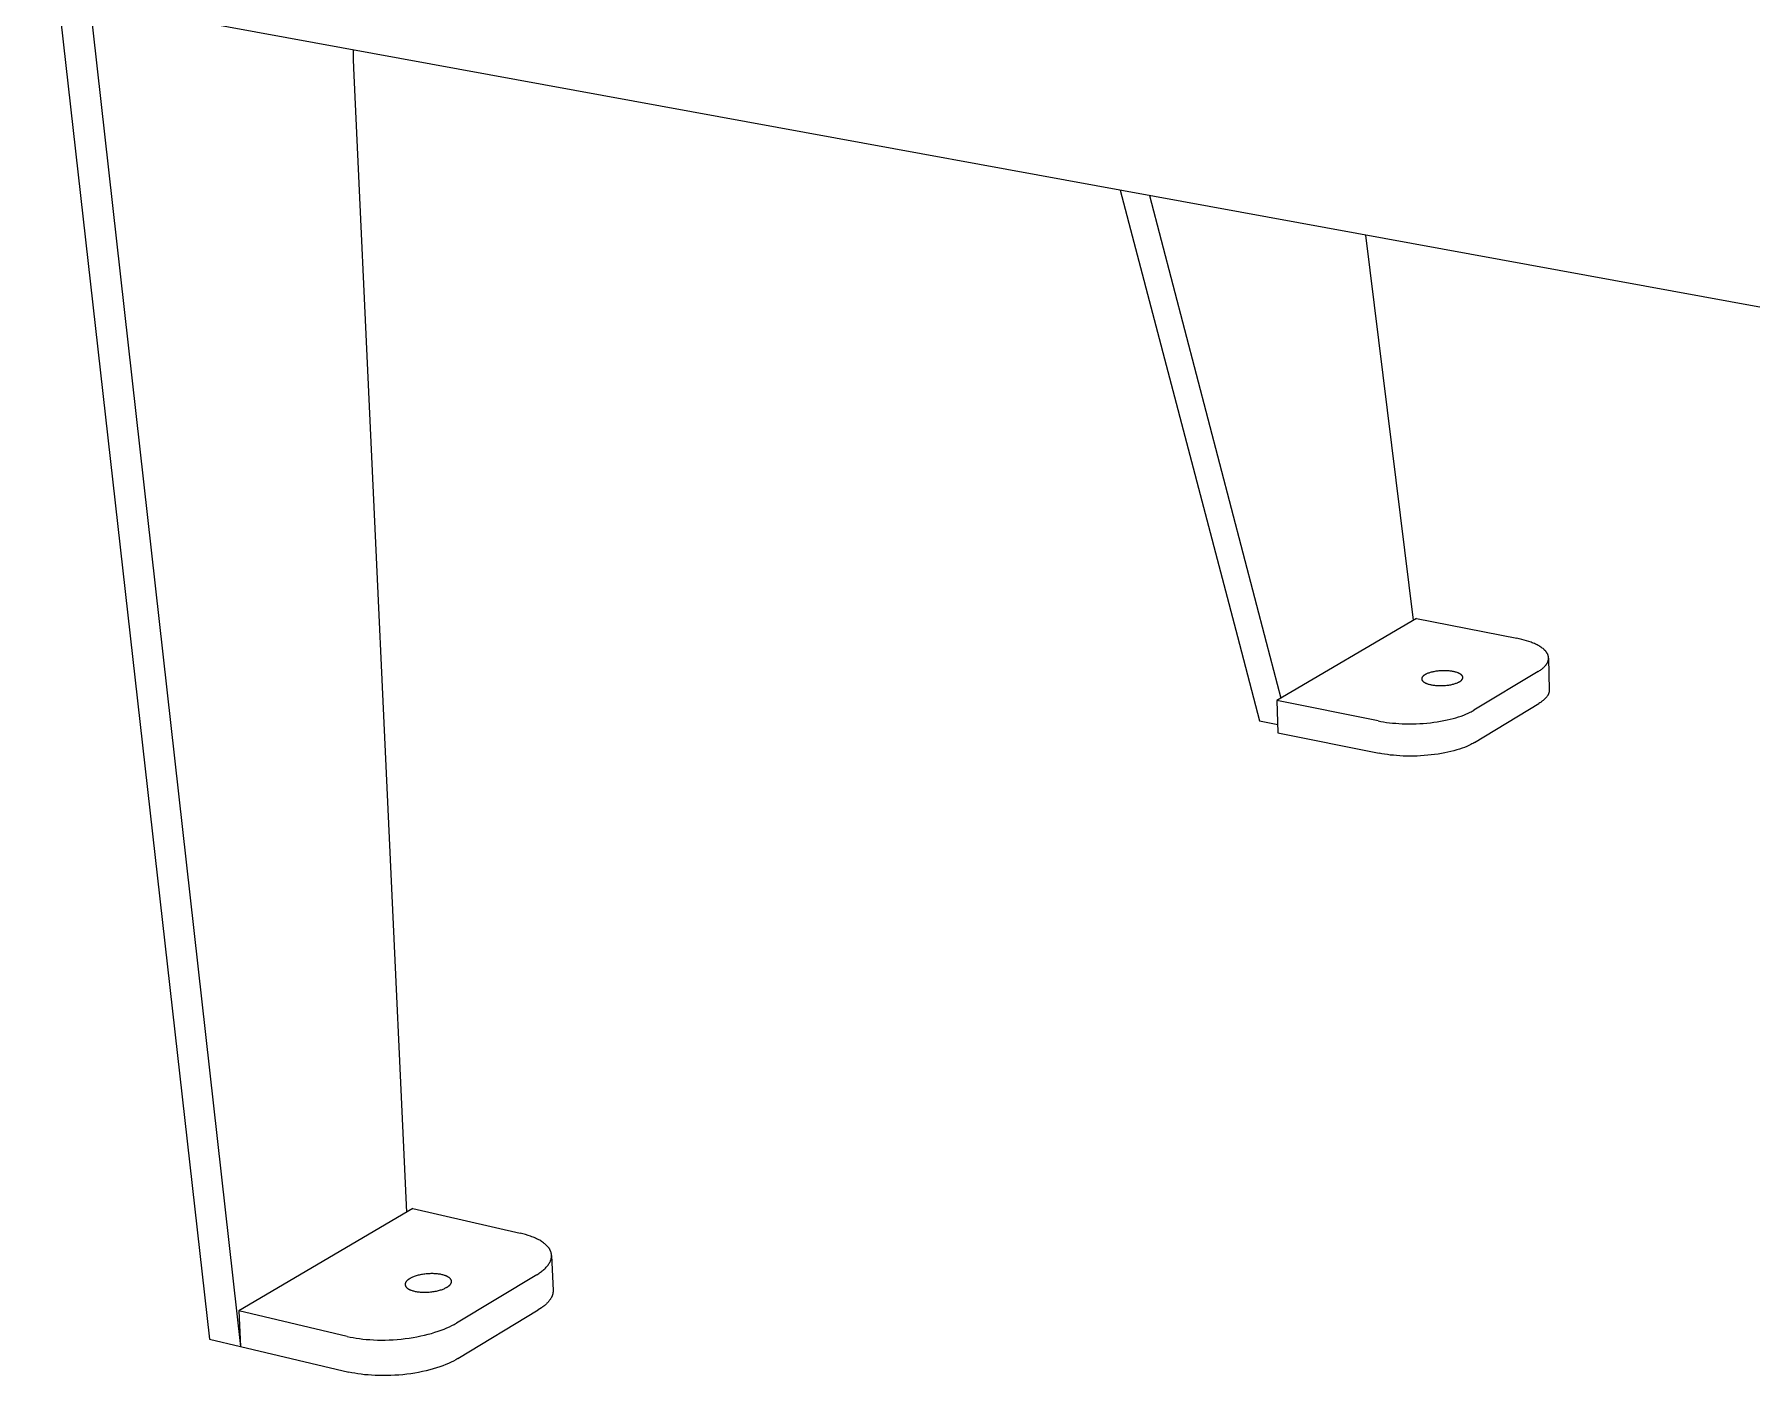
# Model space of a CAD drawing. Header units: millimetres. Extents: x 0 to 1853, y 0 to 2221.
# Drawn here: x 16.8 to 345.7, y 96.1 to 353 of the extents above; entities that cross this region are included whole.
import ezdxf

# ---------------------------------------------------------------- set-up
doc = ezdxf.new("R2010")
doc.units = ezdxf.units.MM
doc.header["$MEASUREMENT"] = 0
doc.layers.add('Utwórz2D linie widoczne', color=7, linetype='Continuous', true_color=0x000000)

msp = doc.modelspace()

# ---------------------------------------------------------------- linework, layer by layer
at = {"layer": 'Utwórz2D linie widoczne'}
for p, q in [((16.78, 400.47), (50.33, 103.1)), ((22.89, 399.41), (56.24, 101.71)), ((462.23, 279.73), (31.65, 358.44)), ((77.88, 348.25), (77.89, 349.99)), ((77.94, 346.51), (77.88, 348.25)), ((88.1, 127.42), (77.94, 346.51)), ((224.71, 323.15), (247.19, 237.69)), ((230.33, 322.12), (252.72, 236.58)), ((280.94, 240.78), (271.81, 314.54)), ((281.5, 241.1), (254.77, 225.4)), ((281.5, 241.1), (300.69, 237.32)), ((247.19, 237.69), (251.44, 221.54)), ((301.17, 237.22), (300.69, 237.32)), ((301.65, 237.11), (301.17, 237.22)), ((302.12, 236.98), (301.65, 237.11)), ((302.57, 236.85), (302.12, 236.98)), ((303.02, 236.71), (302.57, 236.85)), ((252.72, 236.58), (255.53, 225.84)), ((303.45, 236.56), (303.02, 236.71)), ((303.66, 236.48), (303.45, 236.56)), ((303.86, 236.4), (303.66, 236.48)), ((304.06, 236.31), (303.86, 236.4)), ((304.25, 236.22), (304.06, 236.31)), ((304.44, 236.14), (304.25, 236.22)), ((304.62, 236.04), (304.44, 236.14)), ((304.8, 235.95), (304.62, 236.04)), ((304.97, 235.85), (304.8, 235.95)), ((305.13, 235.75), (304.97, 235.85)), ((305.29, 235.65), (305.13, 235.75)), ((305.44, 235.55), (305.29, 235.65)), ((305.58, 235.45), (305.44, 235.55)), ((305.72, 235.34), (305.58, 235.45)), ((305.78, 235.29), (305.72, 235.34)), ((305.85, 235.23), (305.78, 235.29)), ((305.91, 235.18), (305.85, 235.23)), ((305.97, 235.12), (305.91, 235.18)), ((306.03, 235.07), (305.97, 235.12)), ((306.08, 235.01), (306.03, 235.07)), ((306.13, 234.96), (306.08, 235.01)), ((306.18, 234.9), (306.13, 234.96)), ((306.23, 234.84), (306.18, 234.9)), ((306.28, 234.79), (306.23, 234.84)), ((306.33, 234.73), (306.28, 234.79)), ((306.37, 234.67), (306.33, 234.73)), ((306.41, 234.62), (306.37, 234.67)), ((306.45, 234.56), (306.41, 234.62)), ((306.48, 234.5), (306.45, 234.56)), ((306.52, 234.44), (306.48, 234.5)), ((306.55, 234.38), (306.52, 234.44)), ((306.58, 234.32), (306.55, 234.38)), ((306.61, 234.26), (306.58, 234.32)), ((306.63, 234.2), (306.61, 234.26)), ((306.66, 234.14), (306.63, 234.2)), ((306.68, 234.08), (306.66, 234.14)), ((306.7, 234.02), (306.68, 234.08)), ((306.72, 233.96), (306.7, 234.02)), ((306.73, 233.9), (306.72, 233.96)), ((306.74, 233.84), (306.73, 233.9)), ((306.75, 233.81), (306.74, 233.84)), ((306.75, 233.78), (306.75, 233.81)), ((306.76, 233.75), (306.75, 233.78)), ((306.76, 233.72), (306.76, 233.75)), ((306.76, 233.69), (306.76, 233.72)), ((306.77, 233.66), (306.76, 233.69)), ((306.77, 233.63), (306.77, 233.66)), ((306.77, 233.6), (306.77, 233.63)), ((306.77, 233.57), (306.77, 233.6)), ((306.77, 233.54), (306.77, 233.57)), ((306.77, 233.54), (306.91, 227.45)), ((306.77, 233.51), (306.77, 233.54)), ((282.93, 230.23), (282.89, 230.2)), ((282.98, 230.26), (282.93, 230.23)), ((283.02, 230.29), (282.98, 230.26)), ((283.06, 230.32), (283.02, 230.29)), ((283.11, 230.35), (283.06, 230.32)), ((283.16, 230.38), (283.11, 230.35)), ((283.21, 230.4), (283.16, 230.38)), ((283.26, 230.43), (283.21, 230.4)), ((283.31, 230.46), (283.26, 230.43)), ((283.43, 230.51), (283.31, 230.46)), ((283.55, 230.57), (283.43, 230.51)), ((283.68, 230.62), (283.55, 230.57)), ((283.82, 230.67), (283.68, 230.62)), ((283.97, 230.72), (283.82, 230.67)), ((284.12, 230.77), (283.97, 230.72)), ((284.29, 230.81), (284.12, 230.77)), ((284.46, 230.85), (284.29, 230.81)), ((284.63, 230.89), (284.46, 230.85)), ((284.81, 230.93), (284.63, 230.89)), ((285, 230.96), (284.81, 230.93)), ((285.19, 231), (285, 230.96)), ((285.38, 231.02), (285.19, 231)), ((285.58, 231.05), (285.38, 231.02)), ((285.78, 231.07), (285.58, 231.05)), ((285.98, 231.08), (285.78, 231.07)), ((286.19, 231.1), (285.98, 231.08)), ((286.39, 231.11), (286.19, 231.1)), ((286.59, 231.11), (286.39, 231.11)), ((286.79, 231.11), (286.59, 231.11)), ((286.98, 231.11), (286.79, 231.11)), ((287.18, 231.1), (286.98, 231.11)), ((287.37, 231.1), (287.18, 231.1)), ((287.55, 231.08), (287.37, 231.1)), ((287.73, 231.07), (287.55, 231.08)), ((287.91, 231.05), (287.73, 231.07)), ((288.08, 231.03), (287.91, 231.05)), ((288.24, 231), (288.08, 231.03)), ((288.4, 230.98), (288.24, 231)), ((288.55, 230.95), (288.4, 230.98)), ((288.69, 230.92), (288.55, 230.95)), ((288.84, 230.89), (288.69, 230.92)), ((288.98, 230.85), (288.84, 230.89)), ((289.11, 230.81), (288.98, 230.85)), ((289.25, 230.77), (289.11, 230.81)), ((289.38, 230.72), (289.25, 230.77)), ((289.44, 230.7), (289.38, 230.72)), ((289.5, 230.67), (289.44, 230.7)), ((289.56, 230.64), (289.5, 230.67)), ((289.62, 230.62), (289.56, 230.64)), ((289.67, 230.59), (289.62, 230.62)), ((289.73, 230.56), (289.67, 230.59)), ((289.78, 230.53), (289.73, 230.56)), ((289.83, 230.51), (289.78, 230.53)), ((289.88, 230.48), (289.83, 230.51)), ((289.93, 230.45), (289.88, 230.48)), ((289.97, 230.41), (289.93, 230.45)), ((290.02, 230.38), (289.97, 230.41)), ((290.04, 230.37), (290.02, 230.38)), ((290.06, 230.35), (290.04, 230.37)), ((290.08, 230.33), (290.06, 230.35)), ((290.09, 230.32), (290.08, 230.33)), ((290.11, 230.3), (290.09, 230.32)), ((290.13, 230.28), (290.11, 230.3)), ((290.15, 230.27), (290.13, 230.28)), ((290.16, 230.25), (290.15, 230.27)), ((290.18, 230.23), (290.16, 230.25)), ((290.19, 230.22), (290.18, 230.23)), ((304.76, 230.95), (292.44, 223.53)), ((304.76, 230.95), (304.91, 231.04)), ((304.91, 231.04), (305.06, 231.14)), ((305.06, 231.14), (305.21, 231.24)), ((305.21, 231.24), (305.34, 231.34)), ((305.34, 231.34), (305.48, 231.44)), ((305.48, 231.44), (305.61, 231.54)), ((305.61, 231.54), (305.73, 231.65)), ((305.73, 231.65), (305.85, 231.75)), ((305.85, 231.75), (305.96, 231.86)), ((305.96, 231.86), (306.01, 231.91)), ((306.01, 231.91), (306.06, 231.97)), ((306.06, 231.97), (306.11, 232.02)), ((306.11, 232.02), (306.16, 232.08)), ((306.16, 232.08), (306.21, 232.14)), ((306.21, 232.14), (306.25, 232.19)), ((306.25, 232.19), (306.3, 232.25)), ((306.3, 232.25), (306.34, 232.3)), ((306.34, 232.3), (306.38, 232.36)), ((306.38, 232.36), (306.42, 232.42)), ((306.42, 232.42), (306.45, 232.48)), ((306.45, 232.48), (306.49, 232.53)), ((306.49, 232.53), (306.52, 232.59)), ((306.52, 232.59), (306.55, 232.65)), ((306.55, 232.65), (306.58, 232.71)), ((306.58, 232.71), (306.61, 232.77)), ((306.61, 232.77), (306.63, 232.83)), ((306.63, 232.83), (306.66, 232.89)), ((306.66, 232.89), (306.68, 232.95)), ((306.68, 232.95), (306.7, 233)), ((306.7, 233), (306.71, 233.06)), ((306.71, 233.06), (306.73, 233.12)), ((306.73, 233.12), (306.74, 233.18)), ((306.74, 233.18), (306.75, 233.24)), ((306.75, 233.24), (306.76, 233.3)), ((306.76, 233.3), (306.77, 233.36)), ((306.77, 233.48), (306.77, 233.51)), ((306.77, 233.45), (306.77, 233.48)), ((306.77, 233.42), (306.77, 233.45)), ((306.77, 233.39), (306.77, 233.42)), ((306.77, 233.36), (306.77, 233.39)), ((282.5, 229.66), (282.49, 229.64)), ((282.49, 229.64), (282.49, 229.62)), ((282.49, 229.62), (282.49, 229.6)), ((282.49, 229.6), (282.49, 229.59)), ((282.49, 229.59), (282.49, 229.58)), ((282.49, 229.58), (282.49, 229.57)), ((282.49, 229.57), (282.49, 229.57)), ((282.49, 229.57), (282.49, 229.56)), ((282.49, 229.56), (282.49, 229.55)), ((282.49, 229.55), (282.49, 229.54)), ((282.49, 229.54), (282.49, 229.53)), ((282.49, 229.53), (282.49, 229.52)), ((282.49, 229.52), (282.49, 229.51)), ((282.49, 229.51), (282.49, 229.5)), ((282.49, 229.5), (282.49, 229.49)), ((282.49, 229.49), (282.49, 229.48)), ((282.49, 229.48), (282.49, 229.47)), ((282.49, 229.47), (282.5, 229.47)), ((282.51, 229.71), (282.5, 229.69)), ((282.5, 229.69), (282.5, 229.67)), ((282.5, 229.67), (282.5, 229.66)), ((282.5, 229.47), (282.5, 229.46)), ((282.5, 229.46), (282.5, 229.44)), ((282.5, 229.44), (282.51, 229.42)), ((282.52, 229.75), (282.51, 229.73)), ((282.51, 229.73), (282.51, 229.71)), ((282.51, 229.42), (282.51, 229.4)), ((282.51, 229.4), (282.52, 229.38)), ((282.53, 229.76), (282.52, 229.75)), ((282.52, 229.38), (282.52, 229.37)), ((282.52, 229.37), (282.53, 229.35)), ((282.54, 229.78), (282.53, 229.76)), ((282.53, 229.35), (282.54, 229.33)), ((282.55, 229.82), (282.54, 229.8)), ((282.54, 229.8), (282.54, 229.78)), ((282.54, 229.33), (282.55, 229.31)), ((282.56, 229.84), (282.55, 229.82)), ((282.55, 229.31), (282.56, 229.29)), ((282.57, 229.85), (282.56, 229.84)), ((282.56, 229.29), (282.57, 229.28)), ((282.58, 229.87), (282.57, 229.85)), ((282.57, 229.28), (282.58, 229.26)), ((282.59, 229.89), (282.58, 229.87)), ((282.58, 229.26), (282.59, 229.24)), ((282.6, 229.91), (282.59, 229.89)), ((282.59, 229.24), (282.6, 229.22)), ((282.61, 229.92), (282.6, 229.91)), ((282.6, 229.22), (282.61, 229.21)), ((282.63, 229.94), (282.61, 229.92)), ((282.61, 229.21), (282.63, 229.19)), ((282.64, 229.96), (282.63, 229.94)), ((282.63, 229.19), (282.64, 229.17)), ((282.65, 229.97), (282.64, 229.96)), ((282.64, 229.17), (282.65, 229.15)), ((282.67, 229.99), (282.65, 229.97)), ((282.65, 229.15), (282.67, 229.14)), ((282.68, 230.01), (282.67, 229.99)), ((282.67, 229.14), (282.69, 229.12)), ((282.7, 230.02), (282.68, 230.01)), ((282.69, 229.12), (282.7, 229.1)), ((282.71, 230.04), (282.7, 230.02)), ((282.7, 229.1), (282.72, 229.09)), ((282.73, 230.06), (282.71, 230.04)), ((282.72, 229.09), (282.74, 229.07)), ((282.74, 230.07), (282.73, 230.06)), ((282.78, 230.11), (282.74, 230.07)), ((282.74, 229.07), (282.75, 229.05)), ((282.75, 229.05), (282.77, 229.04)), ((282.77, 229.04), (282.79, 229.02)), ((282.81, 230.14), (282.78, 230.11)), ((282.79, 229.02), (282.81, 229)), ((282.85, 230.17), (282.81, 230.14)), ((282.81, 229), (282.83, 228.99)), ((282.83, 228.99), (282.87, 228.96)), ((282.89, 230.2), (282.85, 230.17)), ((282.87, 228.96), (282.92, 228.93)), ((282.92, 228.93), (282.97, 228.89)), ((282.97, 228.89), (283.01, 228.86)), ((283.01, 228.86), (283.07, 228.84)), ((283.07, 228.84), (283.12, 228.81)), ((283.12, 228.81), (283.17, 228.78)), ((283.17, 228.78), (283.23, 228.75)), ((283.23, 228.75), (283.29, 228.73)), ((283.29, 228.73), (283.35, 228.7)), ((283.35, 228.7), (283.41, 228.67)), ((283.41, 228.67), (283.47, 228.65)), ((283.47, 228.65), (283.6, 228.6)), ((283.6, 228.6), (283.73, 228.56)), ((283.73, 228.56), (283.87, 228.52)), ((283.87, 228.52), (284.01, 228.48)), ((284.01, 228.48), (284.16, 228.45)), ((284.16, 228.45), (284.3, 228.42)), ((284.3, 228.42), (284.45, 228.39)), ((284.45, 228.39), (284.61, 228.36)), ((284.61, 228.36), (284.77, 228.34)), ((284.77, 228.34), (284.94, 228.32)), ((284.94, 228.32), (285.12, 228.3)), ((285.12, 228.3), (285.3, 228.29)), ((285.3, 228.29), (285.48, 228.27)), ((285.48, 228.27), (285.67, 228.26)), ((285.67, 228.26), (285.87, 228.26)), ((285.87, 228.26), (286.07, 228.26)), ((286.07, 228.26), (286.27, 228.26)), ((286.27, 228.26), (286.47, 228.26)), ((286.47, 228.26), (286.67, 228.27)), ((286.67, 228.27), (286.87, 228.28)), ((286.87, 228.28), (287.07, 228.3)), ((287.07, 228.3), (287.27, 228.32)), ((287.27, 228.32), (287.47, 228.35)), ((287.47, 228.35), (287.67, 228.37)), ((287.67, 228.37), (287.86, 228.4)), ((287.86, 228.4), (288.05, 228.44)), ((288.05, 228.44), (288.23, 228.48)), ((288.23, 228.48), (288.4, 228.52)), ((288.4, 228.52), (288.57, 228.56)), ((288.57, 228.56), (288.73, 228.6)), ((288.73, 228.6), (288.89, 228.65)), ((288.89, 228.65), (289.04, 228.7)), ((289.04, 228.7), (289.18, 228.75)), ((289.18, 228.75), (289.31, 228.8)), ((289.31, 228.8), (289.43, 228.86)), ((289.43, 228.86), (289.54, 228.91)), ((289.54, 228.91), (289.6, 228.94)), ((289.6, 228.94), (289.65, 228.97)), ((289.65, 228.97), (289.7, 229)), ((289.7, 229), (289.75, 229.02)), ((289.75, 229.02), (289.79, 229.05)), ((289.79, 229.05), (289.84, 229.08)), ((289.84, 229.08), (289.88, 229.11)), ((289.88, 229.11), (289.92, 229.14)), ((289.92, 229.14), (289.97, 229.17)), ((289.97, 229.17), (290, 229.2)), ((290, 229.2), (290.04, 229.23)), ((290.04, 229.23), (290.08, 229.27)), ((290.08, 229.27), (290.11, 229.3)), ((290.11, 229.3), (290.13, 229.31)), ((290.13, 229.31), (290.14, 229.33)), ((290.14, 229.33), (290.16, 229.35)), ((290.16, 229.35), (290.17, 229.36)), ((290.17, 229.36), (290.19, 229.38)), ((290.21, 230.2), (290.19, 230.22)), ((290.19, 229.38), (290.2, 229.4)), ((290.2, 229.4), (290.22, 229.42)), ((290.22, 230.18), (290.21, 230.2)), ((290.24, 230.17), (290.22, 230.18)), ((290.22, 229.42), (290.23, 229.43)), ((290.23, 229.43), (290.24, 229.45)), ((290.25, 230.15), (290.24, 230.17)), ((290.24, 229.45), (290.25, 229.47)), ((290.26, 230.13), (290.25, 230.15)), ((290.25, 229.47), (290.26, 229.48)), ((290.27, 230.11), (290.26, 230.13)), ((290.26, 229.48), (290.27, 229.5)), ((290.28, 230.1), (290.27, 230.11)), ((290.27, 229.5), (290.28, 229.52)), ((290.29, 230.08), (290.28, 230.1)), ((290.28, 229.52), (290.29, 229.54)), ((290.3, 230.06), (290.29, 230.08)), ((290.29, 229.54), (290.3, 229.55)), ((290.31, 230.04), (290.3, 230.06)), ((290.3, 229.55), (290.31, 229.57)), ((290.32, 230.02), (290.31, 230.04)), ((290.31, 229.57), (290.32, 229.59)), ((290.33, 230.01), (290.32, 230.02)), ((290.32, 229.59), (290.33, 229.61)), ((290.33, 229.99), (290.33, 230.01)), ((290.34, 229.97), (290.33, 229.99)), ((290.33, 229.63), (290.34, 229.64)), ((290.33, 229.61), (290.33, 229.63)), ((290.35, 229.95), (290.34, 229.97)), ((290.34, 229.66), (290.35, 229.68)), ((290.34, 229.64), (290.34, 229.66)), ((290.35, 229.93), (290.35, 229.95)), ((290.35, 229.92), (290.35, 229.93)), ((290.36, 229.91), (290.35, 229.92)), ((290.35, 229.7), (290.36, 229.72)), ((290.35, 229.68), (290.35, 229.7)), ((290.36, 229.9), (290.36, 229.91)), ((290.36, 229.89), (290.36, 229.9)), ((290.36, 229.88), (290.36, 229.89)), ((290.36, 229.87), (290.36, 229.88)), ((290.36, 229.86), (290.36, 229.87)), ((290.36, 229.85), (290.36, 229.86)), ((290.36, 229.84), (290.36, 229.85)), ((290.36, 229.83), (290.36, 229.84)), ((290.37, 229.82), (290.36, 229.83)), ((290.36, 229.78), (290.37, 229.79)), ((290.36, 229.77), (290.36, 229.78)), ((290.36, 229.75), (290.36, 229.77)), ((290.36, 229.73), (290.36, 229.75)), ((290.36, 229.72), (290.36, 229.73)), ((290.37, 229.81), (290.37, 229.82)), ((290.37, 229.82), (290.37, 229.82)), ((290.37, 229.8), (290.37, 229.81)), ((290.37, 229.79), (290.37, 229.8)), ((306.85, 226.96), (306.84, 226.92)), ((306.87, 227.01), (306.85, 226.96)), ((306.88, 227.1), (306.87, 227.05)), ((306.87, 227.05), (306.87, 227.01)), ((306.89, 227.14), (306.88, 227.1)), ((306.9, 227.18), (306.89, 227.14)), ((306.91, 227.27), (306.9, 227.23)), ((306.9, 227.23), (306.9, 227.18)), ((306.91, 227.45), (306.91, 227.41)), ((306.91, 227.41), (306.91, 227.36)), ((306.91, 227.36), (306.91, 227.32)), ((306.91, 227.32), (306.91, 227.27)), ((254.77, 225.4), (254.95, 219.24)), ((274.17, 221.49), (254.77, 225.4)), ((292.59, 217.37), (304.9, 224.83)), ((305.13, 224.97), (304.9, 224.83)), ((305.34, 225.11), (305.13, 224.97)), ((305.44, 225.19), (305.34, 225.11)), ((305.54, 225.26), (305.44, 225.19)), ((305.64, 225.34), (305.54, 225.26)), ((305.74, 225.41), (305.64, 225.34)), ((305.83, 225.49), (305.74, 225.41)), ((305.92, 225.57), (305.83, 225.49)), ((306, 225.65), (305.92, 225.57)), ((306.08, 225.73), (306, 225.65)), ((306.16, 225.81), (306.08, 225.73)), ((306.24, 225.89), (306.16, 225.81)), ((306.31, 225.97), (306.24, 225.89)), ((306.38, 226.06), (306.31, 225.97)), ((306.44, 226.14), (306.38, 226.06)), ((306.5, 226.22), (306.44, 226.14)), ((306.53, 226.27), (306.5, 226.22)), ((306.56, 226.31), (306.53, 226.27)), ((306.59, 226.35), (306.56, 226.31)), ((306.61, 226.39), (306.59, 226.35)), ((306.64, 226.44), (306.61, 226.39)), ((306.66, 226.48), (306.64, 226.44)), ((306.68, 226.52), (306.66, 226.48)), ((306.71, 226.57), (306.68, 226.52)), ((306.73, 226.61), (306.71, 226.57)), ((306.75, 226.65), (306.73, 226.61)), ((306.76, 226.7), (306.75, 226.65)), ((306.78, 226.74), (306.76, 226.7)), ((306.8, 226.79), (306.78, 226.74)), ((306.81, 226.83), (306.8, 226.79)), ((306.83, 226.87), (306.81, 226.83)), ((306.84, 226.92), (306.83, 226.87)), ((251.44, 221.54), (254.9, 220.84)), ((274.17, 221.49), (274.67, 221.39)), ((274.67, 221.39), (275.2, 221.3)), ((275.2, 221.3), (275.74, 221.22)), ((275.74, 221.22), (276.31, 221.15)), ((276.31, 221.15), (276.9, 221.09)), ((276.9, 221.09), (277.51, 221.04)), ((277.51, 221.04), (278.13, 220.99)), ((278.13, 220.99), (278.77, 220.96)), ((278.77, 220.96), (279.42, 220.94)), ((279.42, 220.94), (280.08, 220.94)), ((280.08, 220.94), (280.76, 220.94)), ((280.76, 220.94), (281.43, 220.96)), ((281.43, 220.96), (282.11, 220.99)), ((282.11, 220.99), (282.79, 221.03)), ((282.79, 221.03), (283.47, 221.09)), ((283.47, 221.09), (284.14, 221.16)), ((284.14, 221.16), (284.81, 221.24)), ((284.81, 221.24), (285.46, 221.33)), ((285.46, 221.33), (286.11, 221.44)), ((286.11, 221.44), (286.73, 221.55)), ((286.73, 221.55), (287.34, 221.68)), ((287.34, 221.68), (287.93, 221.81)), ((287.93, 221.81), (288.5, 221.96)), ((288.5, 221.96), (289.04, 222.11)), ((289.04, 222.11), (289.56, 222.27)), ((289.56, 222.27), (290.06, 222.44)), ((290.06, 222.44), (290.53, 222.61)), ((290.53, 222.61), (290.96, 222.79)), ((290.96, 222.79), (291.38, 222.97)), ((291.38, 222.97), (291.76, 223.15)), ((291.76, 223.15), (291.94, 223.25)), ((291.94, 223.25), (292.12, 223.34)), ((292.12, 223.34), (292.28, 223.44)), ((292.28, 223.44), (292.44, 223.53)), ((254.95, 219.24), (274.33, 215.31)), ((292.09, 217.08), (291.91, 216.99)), ((292.27, 217.18), (292.09, 217.08)), ((292.43, 217.27), (292.27, 217.18)), ((292.59, 217.37), (292.43, 217.27)), ((274.83, 215.22), (274.33, 215.31)), ((275.36, 215.13), (274.83, 215.22)), ((275.91, 215.05), (275.36, 215.13)), ((276.47, 214.97), (275.91, 215.05)), ((277.06, 214.91), (276.47, 214.97)), ((277.67, 214.86), (277.06, 214.91)), ((278.29, 214.82), (277.67, 214.86)), ((278.93, 214.78), (278.29, 214.82)), ((279.58, 214.77), (278.93, 214.78)), ((280.24, 214.76), (279.58, 214.77)), ((280.91, 214.76), (280.24, 214.76)), ((281.59, 214.78), (280.91, 214.76)), ((282.27, 214.81), (281.59, 214.78)), ((282.95, 214.86), (282.27, 214.81)), ((283.63, 214.91), (282.95, 214.86)), ((284.3, 214.98), (283.63, 214.91)), ((284.96, 215.06), (284.3, 214.98)), ((285.62, 215.16), (284.96, 215.06)), ((286.26, 215.26), (285.62, 215.16)), ((286.89, 215.38), (286.26, 215.26)), ((287.5, 215.5), (286.89, 215.38)), ((288.09, 215.64), (287.5, 215.5)), ((288.65, 215.79), (288.09, 215.64)), ((289.2, 215.94), (288.65, 215.79)), ((289.72, 216.1), (289.2, 215.94)), ((290.21, 216.27), (289.72, 216.1)), ((290.68, 216.44), (290.21, 216.27)), ((291.12, 216.62), (290.68, 216.44)), ((291.53, 216.8), (291.12, 216.62)), ((291.91, 216.99), (291.53, 216.8)), ((89.24, 128.09), (55.91, 108.5)), ((89.24, 128.09), (109.82, 123.38)), ((110.34, 123.25), (109.82, 123.38)), ((110.85, 123.11), (110.34, 123.25)), ((111.35, 122.96), (110.85, 123.11)), ((111.83, 122.8), (111.35, 122.96)), ((112.07, 122.71), (111.83, 122.8)), ((112.3, 122.62), (112.07, 122.71)), ((112.52, 122.53), (112.3, 122.62)), ((112.74, 122.43), (112.52, 122.53)), ((112.96, 122.33), (112.74, 122.43)), ((113.17, 122.23), (112.96, 122.33)), ((113.37, 122.12), (113.17, 122.23)), ((113.57, 122.02), (113.37, 122.12)), ((113.76, 121.9), (113.57, 122.02)), ((113.94, 121.79), (113.76, 121.9)), ((114.12, 121.67), (113.94, 121.79)), ((114.29, 121.55), (114.12, 121.67)), ((114.45, 121.43), (114.29, 121.55)), ((114.53, 121.37), (114.45, 121.43)), ((114.6, 121.31), (114.53, 121.37)), ((114.68, 121.24), (114.6, 121.31)), ((114.75, 121.18), (114.68, 121.24)), ((114.82, 121.11), (114.75, 121.18)), ((114.89, 121.05), (114.82, 121.11)), ((114.95, 120.98), (114.89, 121.05)), ((115.02, 120.92), (114.95, 120.98)), ((115.08, 120.85), (115.02, 120.92)), ((115.13, 120.78), (115.08, 120.85)), ((115.19, 120.71), (115.13, 120.78)), ((115.25, 120.64), (115.19, 120.71)), ((115.3, 120.58), (115.25, 120.64)), ((115.35, 120.51), (115.3, 120.58)), ((115.39, 120.44), (115.35, 120.51)), ((115.44, 120.37), (115.39, 120.44)), ((115.48, 120.3), (115.44, 120.37)), ((115.52, 120.22), (115.48, 120.3)), ((115.56, 120.15), (115.52, 120.22)), ((115.59, 120.08), (115.56, 120.15)), ((115.63, 120.01), (115.59, 120.08)), ((115.66, 119.94), (115.63, 120.01)), ((115.69, 119.86), (115.66, 119.94)), ((115.71, 119.79), (115.69, 119.86)), ((115.73, 119.72), (115.71, 119.79)), ((115.75, 119.64), (115.73, 119.72)), ((115.73, 118.37), (115.75, 118.45)), ((115.77, 119.57), (115.75, 119.64)), ((115.75, 118.45), (115.77, 118.52)), ((115.79, 119.5), (115.77, 119.57)), ((115.77, 118.52), (115.79, 118.6)), ((115.8, 119.42), (115.79, 119.5)), ((115.79, 118.6), (115.8, 118.67)), ((115.81, 119.35), (115.8, 119.42)), ((115.8, 118.67), (115.81, 118.75)), ((115.82, 119.27), (115.81, 119.35)), ((115.81, 118.75), (115.82, 118.82)), ((115.83, 119.2), (115.82, 119.27)), ((115.82, 118.82), (115.83, 118.9)), ((115.83, 119.12), (115.83, 119.2)), ((115.83, 119.12), (116.12, 112.42)), ((115.83, 119.05), (115.83, 119.12)), ((115.83, 118.97), (115.83, 119.05)), ((115.83, 118.9), (115.83, 118.97)), ((89.71, 115.15), (89.54, 115.09)), ((89.9, 115.21), (89.71, 115.15)), ((90.09, 115.26), (89.9, 115.21)), ((90.29, 115.32), (90.09, 115.26)), ((90.49, 115.37), (90.29, 115.32)), ((90.7, 115.41), (90.49, 115.37)), ((90.92, 115.46), (90.7, 115.41)), ((91.14, 115.49), (90.92, 115.46)), ((91.36, 115.53), (91.14, 115.49)), ((91.59, 115.56), (91.36, 115.53)), ((91.81, 115.58), (91.59, 115.56)), ((92.04, 115.6), (91.81, 115.58)), ((92.27, 115.62), (92.04, 115.6)), ((92.5, 115.63), (92.27, 115.62)), ((92.72, 115.64), (92.5, 115.63)), ((92.95, 115.64), (92.72, 115.64)), ((93.17, 115.64), (92.95, 115.64)), ((93.38, 115.63), (93.17, 115.64)), ((93.59, 115.62), (93.38, 115.63)), ((93.8, 115.6), (93.59, 115.62)), ((93.99, 115.58), (93.8, 115.6)), ((94.19, 115.56), (93.99, 115.58)), ((94.37, 115.53), (94.19, 115.56)), ((94.55, 115.51), (94.37, 115.53)), ((94.72, 115.47), (94.55, 115.51)), ((94.88, 115.44), (94.72, 115.47)), ((95.03, 115.4), (94.88, 115.44)), ((95.19, 115.36), (95.03, 115.4)), ((95.34, 115.31), (95.19, 115.36)), ((95.48, 115.26), (95.34, 115.31)), ((95.55, 115.23), (95.48, 115.26)), ((95.62, 115.21), (95.55, 115.23)), ((95.69, 115.18), (95.62, 115.21)), ((95.75, 115.15), (95.69, 115.18)), ((95.82, 115.12), (95.75, 115.15)), ((95.88, 115.09), (95.82, 115.12)), ((112.99, 115.44), (97.6, 106.17)), ((112.99, 115.44), (113.18, 115.55)), ((113.18, 115.55), (113.37, 115.67)), ((113.37, 115.67), (113.55, 115.8)), ((113.55, 115.8), (113.73, 115.92)), ((113.73, 115.92), (113.9, 116.05)), ((113.9, 116.05), (114.06, 116.17)), ((114.06, 116.17), (114.22, 116.31)), ((114.22, 116.31), (114.38, 116.44)), ((114.38, 116.44), (114.53, 116.57)), ((114.53, 116.57), (114.67, 116.71)), ((114.67, 116.71), (114.8, 116.85)), ((114.8, 116.85), (114.93, 116.99)), ((114.93, 116.99), (114.99, 117.06)), ((114.99, 117.06), (115.05, 117.13)), ((115.05, 117.13), (115.1, 117.2)), ((115.1, 117.2), (115.16, 117.27)), ((115.16, 117.27), (115.21, 117.34)), ((115.21, 117.34), (115.26, 117.41)), ((115.26, 117.41), (115.31, 117.49)), ((115.31, 117.49), (115.36, 117.56)), ((115.36, 117.56), (115.4, 117.63)), ((115.4, 117.63), (115.45, 117.71)), ((115.45, 117.71), (115.49, 117.78)), ((115.49, 117.78), (115.53, 117.85)), ((115.53, 117.85), (115.56, 117.93)), ((115.56, 117.93), (115.6, 118)), ((115.6, 118), (115.63, 118.07)), ((115.63, 118.07), (115.66, 118.15)), ((115.66, 118.15), (115.69, 118.22)), ((115.69, 118.22), (115.71, 118.3)), ((115.71, 118.3), (115.73, 118.37)), ((87.8, 113.66), (87.79, 113.64)), ((87.79, 113.64), (87.79, 113.62)), ((87.79, 113.62), (87.79, 113.6)), ((87.79, 113.6), (87.79, 113.57)), ((87.79, 113.57), (87.79, 113.55)), ((87.79, 113.55), (87.79, 113.53)), ((87.79, 113.53), (87.79, 113.5)), ((87.79, 113.5), (87.8, 113.48)), ((87.81, 113.73), (87.8, 113.71)), ((87.8, 113.71), (87.8, 113.69)), ((87.8, 113.69), (87.8, 113.66)), ((87.8, 113.48), (87.8, 113.46)), ((87.8, 113.46), (87.81, 113.44)), ((87.82, 113.78), (87.81, 113.75)), ((87.81, 113.75), (87.81, 113.73)), ((87.81, 113.44), (87.81, 113.41)), ((87.81, 113.41), (87.82, 113.39)), ((87.83, 113.8), (87.82, 113.78)), ((87.82, 113.39), (87.82, 113.37)), ((87.82, 113.37), (87.83, 113.35)), ((87.84, 113.85), (87.83, 113.82)), ((87.83, 113.82), (87.83, 113.8)), ((87.83, 113.35), (87.84, 113.33)), ((87.85, 113.87), (87.84, 113.85)), ((87.84, 113.33), (87.85, 113.3)), ((87.86, 113.89), (87.85, 113.87)), ((87.85, 113.3), (87.86, 113.28)), ((87.87, 113.91), (87.86, 113.89)), ((87.86, 113.28), (87.87, 113.26)), ((87.88, 113.93), (87.87, 113.91)), ((87.87, 113.26), (87.88, 113.24)), ((87.89, 113.96), (87.88, 113.93)), ((87.88, 113.24), (87.89, 113.22)), ((87.9, 113.98), (87.89, 113.96)), ((87.89, 113.22), (87.9, 113.2)), ((87.92, 114), (87.9, 113.98)), ((87.9, 113.2), (87.91, 113.17)), ((87.91, 113.17), (87.93, 113.15)), ((87.93, 114.02), (87.92, 114)), ((87.94, 114.05), (87.93, 114.02)), ((87.93, 113.15), (87.94, 113.13)), ((87.96, 114.07), (87.94, 114.05)), ((87.94, 113.13), (87.96, 113.11)), ((87.97, 114.09), (87.96, 114.07)), ((87.96, 113.11), (87.97, 113.09)), ((87.99, 114.11), (87.97, 114.09)), ((87.97, 113.09), (87.99, 113.07)), ((88.01, 114.13), (87.99, 114.11)), ((87.99, 113.07), (88.01, 113.05)), ((88.02, 114.15), (88.01, 114.13)), ((88.01, 113.05), (88.02, 113.03)), ((88.04, 114.18), (88.02, 114.15)), ((88.02, 113.03), (88.04, 113.01)), ((88.06, 114.2), (88.04, 114.18)), ((88.04, 113.01), (88.06, 112.99)), ((88.08, 114.22), (88.06, 114.2)), ((88.06, 112.99), (88.08, 112.97)), ((88.12, 114.26), (88.08, 114.22)), ((88.08, 112.97), (88.1, 112.95)), ((88.1, 112.95), (88.12, 112.93)), ((88.16, 114.3), (88.12, 114.26)), ((88.12, 112.93), (88.15, 112.91)), ((88.15, 112.91), (88.17, 112.89)), ((88.2, 114.34), (88.16, 114.3)), ((88.17, 112.89), (88.19, 112.87)), ((88.19, 112.87), (88.24, 112.83)), ((88.25, 114.38), (88.2, 114.34)), ((88.24, 112.83), (88.29, 112.8)), ((88.3, 114.42), (88.25, 114.38)), ((88.29, 112.8), (88.34, 112.76)), ((88.34, 114.46), (88.3, 114.42)), ((88.4, 114.5), (88.34, 114.46)), ((88.34, 112.76), (88.4, 112.73)), ((88.45, 114.54), (88.4, 114.5)), ((88.4, 112.73), (88.45, 112.69)), ((88.5, 114.58), (88.45, 114.54)), ((88.45, 112.69), (88.51, 112.66)), ((88.56, 114.61), (88.5, 114.58)), ((88.51, 112.66), (88.57, 112.63)), ((88.61, 114.65), (88.56, 114.61)), ((88.57, 112.63), (88.64, 112.6)), ((88.67, 114.68), (88.61, 114.65)), ((88.64, 112.6), (88.7, 112.57)), ((88.73, 114.72), (88.67, 114.68)), ((88.7, 112.57), (88.77, 112.54)), ((88.79, 114.75), (88.73, 114.72)), ((88.77, 112.54), (88.83, 112.51)), ((88.92, 114.82), (88.79, 114.75)), ((88.83, 112.51), (88.9, 112.48)), ((88.9, 112.48), (88.97, 112.45)), ((89.06, 114.89), (88.92, 114.82)), ((88.97, 112.45), (89.12, 112.4)), ((89.21, 114.96), (89.06, 114.89)), ((89.12, 112.4), (89.27, 112.36)), ((89.37, 115.02), (89.21, 114.96)), ((89.27, 112.36), (89.42, 112.32)), ((89.54, 115.09), (89.37, 115.02)), ((89.42, 112.32), (89.58, 112.28)), ((89.58, 112.28), (89.74, 112.24)), ((89.74, 112.24), (89.91, 112.21)), ((89.91, 112.21), (90.09, 112.18)), ((90.09, 112.18), (90.27, 112.15)), ((90.27, 112.15), (90.46, 112.13)), ((90.46, 112.13), (90.66, 112.11)), ((90.66, 112.11), (90.87, 112.09)), ((90.87, 112.09), (91.08, 112.08)), ((91.08, 112.08), (91.29, 112.08)), ((91.29, 112.08), (91.51, 112.07)), ((91.51, 112.07), (91.74, 112.08)), ((91.74, 112.08), (91.96, 112.08)), ((91.96, 112.08), (92.19, 112.09)), ((92.19, 112.09), (92.42, 112.11)), ((92.42, 112.11), (92.65, 112.13)), ((92.65, 112.13), (92.88, 112.16)), ((92.88, 112.16), (93.11, 112.19)), ((93.11, 112.19), (93.33, 112.22)), ((93.33, 112.22), (93.55, 112.26)), ((93.55, 112.26), (93.77, 112.3)), ((93.77, 112.3), (93.98, 112.35)), ((93.98, 112.35), (94.18, 112.4)), ((94.18, 112.4), (94.38, 112.45)), ((94.38, 112.45), (94.57, 112.51)), ((94.57, 112.51), (94.76, 112.57)), ((94.76, 112.57), (94.93, 112.63)), ((94.93, 112.63), (95.1, 112.69)), ((95.1, 112.69), (95.26, 112.76)), ((95.26, 112.76), (95.4, 112.83)), ((95.4, 112.83), (95.54, 112.89)), ((95.54, 112.89), (95.68, 112.96)), ((95.68, 112.96), (95.74, 113)), ((95.74, 113), (95.8, 113.03)), ((95.8, 113.03), (95.85, 113.07)), ((95.85, 113.07), (95.91, 113.1)), ((95.94, 115.06), (95.88, 115.09)), ((95.91, 113.1), (95.97, 113.14)), ((96, 115.02), (95.94, 115.06)), ((95.97, 113.14), (96.02, 113.18)), ((96.06, 114.99), (96, 115.02)), ((96.02, 113.18), (96.07, 113.22)), ((96.11, 114.95), (96.06, 114.99)), ((96.07, 113.22), (96.12, 113.26)), ((96.17, 114.92), (96.11, 114.95)), ((96.12, 113.26), (96.17, 113.29)), ((96.22, 114.88), (96.17, 114.92)), ((96.17, 113.29), (96.22, 113.33)), ((96.27, 114.85), (96.22, 114.88)), ((96.22, 113.33), (96.26, 113.38)), ((96.26, 113.38), (96.31, 113.42)), ((96.29, 114.83), (96.27, 114.85)), ((96.31, 114.81), (96.29, 114.83)), ((96.33, 114.79), (96.31, 114.81)), ((96.31, 113.42), (96.35, 113.46)), ((96.35, 114.77), (96.33, 114.79)), ((96.38, 114.75), (96.35, 114.77)), ((96.35, 113.46), (96.39, 113.5)), ((96.4, 114.73), (96.38, 114.75)), ((96.39, 113.5), (96.41, 113.52)), ((96.41, 114.71), (96.4, 114.73)), ((96.43, 114.69), (96.41, 114.71)), ((96.41, 113.52), (96.42, 113.54)), ((96.42, 113.54), (96.44, 113.56)), ((96.45, 114.67), (96.43, 114.69)), ((96.44, 113.56), (96.46, 113.59)), ((96.47, 114.65), (96.45, 114.67)), ((96.46, 113.59), (96.47, 113.61)), ((96.49, 114.63), (96.47, 114.65)), ((96.47, 113.61), (96.49, 113.63)), ((96.5, 114.61), (96.49, 114.63)), ((96.49, 113.63), (96.51, 113.65)), ((96.52, 114.59), (96.5, 114.61)), ((96.51, 113.65), (96.52, 113.67)), ((96.53, 114.57), (96.52, 114.59)), ((96.52, 113.67), (96.53, 113.7)), ((96.54, 114.54), (96.53, 114.57)), ((96.53, 113.7), (96.55, 113.72)), ((96.56, 114.52), (96.54, 114.54)), ((96.55, 113.72), (96.56, 113.74)), ((96.57, 114.5), (96.56, 114.52)), ((96.56, 113.74), (96.57, 113.76)), ((96.58, 114.48), (96.57, 114.5)), ((96.57, 113.76), (96.58, 113.78)), ((96.59, 114.46), (96.58, 114.48)), ((96.58, 113.78), (96.59, 113.81)), ((96.6, 114.44), (96.59, 114.46)), ((96.59, 113.81), (96.6, 113.83)), ((96.61, 114.41), (96.6, 114.44)), ((96.6, 113.83), (96.61, 113.85)), ((96.62, 114.39), (96.61, 114.41)), ((96.61, 113.85), (96.62, 113.87)), ((96.63, 114.37), (96.62, 114.39)), ((96.62, 113.87), (96.63, 113.9)), ((96.64, 114.35), (96.63, 114.37)), ((96.63, 113.9), (96.64, 113.92)), ((96.64, 114.33), (96.64, 114.35)), ((96.65, 114.3), (96.64, 114.33)), ((96.64, 113.94), (96.65, 113.96)), ((96.64, 113.92), (96.64, 113.94)), ((96.65, 114.28), (96.65, 114.3)), ((96.66, 114.26), (96.65, 114.28)), ((96.65, 113.99), (96.66, 114.01)), ((96.65, 113.96), (96.65, 113.99)), ((96.66, 114.24), (96.66, 114.26)), ((96.67, 114.21), (96.66, 114.24)), ((96.66, 114.03), (96.67, 114.06)), ((96.66, 114.01), (96.66, 114.03)), ((96.67, 114.19), (96.67, 114.21)), ((96.67, 114.17), (96.67, 114.19)), ((96.67, 114.15), (96.67, 114.17)), ((96.67, 114.12), (96.67, 114.15)), ((96.67, 114.1), (96.67, 114.12)), ((96.67, 114.08), (96.67, 114.1)), ((96.67, 114.06), (96.67, 114.08)), ((116.08, 111.85), (116.07, 111.79)), ((116.09, 111.91), (116.08, 111.85)), ((116.1, 111.98), (116.09, 111.91)), ((116.11, 112.04), (116.1, 111.98)), ((116.12, 112.1), (116.11, 112.04)), ((116.12, 112.42), (116.12, 112.35)), ((116.12, 112.35), (116.13, 112.29)), ((116.13, 112.29), (116.12, 112.23)), ((116.12, 112.23), (116.12, 112.17)), ((116.12, 112.17), (116.12, 112.1)), ((97.91, 99.36), (113.29, 108.68)), ((113.6, 108.88), (113.29, 108.68)), ((113.9, 109.08), (113.6, 108.88)), ((114.05, 109.19), (113.9, 109.08)), ((114.19, 109.29), (114.05, 109.19)), ((114.33, 109.4), (114.19, 109.29)), ((114.47, 109.51), (114.33, 109.4)), ((114.6, 109.62), (114.47, 109.51)), ((114.72, 109.73), (114.6, 109.62)), ((114.84, 109.85), (114.72, 109.73)), ((114.96, 109.96), (114.84, 109.85)), ((115.07, 110.08), (114.96, 109.96)), ((115.18, 110.19), (115.07, 110.08)), ((115.28, 110.31), (115.18, 110.19)), ((115.38, 110.43), (115.28, 110.31)), ((115.47, 110.55), (115.38, 110.43)), ((115.56, 110.67), (115.47, 110.55)), ((115.6, 110.73), (115.56, 110.67)), ((115.64, 110.79), (115.6, 110.73)), ((115.68, 110.85), (115.64, 110.79)), ((115.71, 110.91), (115.68, 110.85)), ((115.75, 110.98), (115.71, 110.91)), ((115.78, 111.04), (115.75, 110.98)), ((115.81, 111.1), (115.78, 111.04)), ((115.85, 111.16), (115.81, 111.1)), ((115.87, 111.22), (115.85, 111.16)), ((115.9, 111.29), (115.87, 111.22)), ((115.93, 111.35), (115.9, 111.29)), ((115.95, 111.41), (115.93, 111.35)), ((115.98, 111.47), (115.95, 111.41)), ((116, 111.54), (115.98, 111.47)), ((116.02, 111.6), (116, 111.54)), ((116.03, 111.66), (116.02, 111.6)), ((116.05, 111.72), (116.03, 111.66)), ((116.07, 111.79), (116.05, 111.72)), ((55.91, 108.5), (56.24, 101.71)), ((76.72, 103.61), (55.91, 108.5)), ((95.79, 105.24), (96.29, 105.47)), ((96.29, 105.47), (96.76, 105.7)), ((96.76, 105.7), (97.2, 105.93)), ((97.2, 105.93), (97.4, 106.05)), ((97.4, 106.05), (97.6, 106.17)), ((50.33, 103.1), (56.24, 101.71)), ((76.72, 103.61), (77.26, 103.49)), ((77.26, 103.49), (77.83, 103.38)), ((77.83, 103.38), (78.42, 103.28)), ((78.42, 103.28), (79.04, 103.19)), ((79.04, 103.19), (79.69, 103.12)), ((79.69, 103.12), (80.35, 103.05)), ((80.35, 103.05), (81.04, 103)), ((81.04, 103), (81.75, 102.96)), ((81.75, 102.96), (82.47, 102.93)), ((82.47, 102.93), (83.21, 102.92)), ((83.21, 102.92), (83.96, 102.93)), ((83.96, 102.93), (84.73, 102.95)), ((84.73, 102.95), (85.49, 102.99)), ((85.49, 102.99), (86.26, 103.05)), ((86.26, 103.05), (87.03, 103.12)), ((87.03, 103.12), (87.8, 103.2)), ((87.8, 103.2), (88.56, 103.3)), ((88.56, 103.3), (89.32, 103.42)), ((89.32, 103.42), (90.06, 103.55)), ((90.06, 103.55), (90.79, 103.7)), ((90.79, 103.7), (91.5, 103.85)), ((91.5, 103.85), (92.18, 104.02)), ((92.18, 104.02), (92.85, 104.2)), ((92.85, 104.2), (93.49, 104.4)), ((93.49, 104.4), (94.11, 104.6)), ((94.11, 104.6), (94.7, 104.81)), ((94.7, 104.81), (95.26, 105.02)), ((95.26, 105.02), (95.79, 105.24)), ((56.24, 101.71), (77.04, 96.79)), ((97.07, 98.89), (96.6, 98.66)), ((97.51, 99.13), (97.07, 98.89)), ((97.71, 99.24), (97.51, 99.13)), ((97.91, 99.36), (97.71, 99.24)), ((77.59, 96.67), (77.04, 96.79)), ((78.15, 96.56), (77.59, 96.67)), ((78.75, 96.46), (78.15, 96.56)), ((79.37, 96.37), (78.75, 96.46)), ((80.01, 96.29), (79.37, 96.37)), ((80.68, 96.23), (80.01, 96.29)), ((81.37, 96.17), (80.68, 96.23)), ((82.07, 96.14), (81.37, 96.17)), ((82.8, 96.11), (82.07, 96.14)), ((83.53, 96.1), (82.8, 96.11)), ((84.29, 96.11), (83.53, 96.1)), ((85.05, 96.13), (84.29, 96.11)), ((85.81, 96.17), (85.05, 96.13)), ((86.58, 96.22), (85.81, 96.17)), ((87.35, 96.29), (86.58, 96.22)), ((88.12, 96.38), (87.35, 96.29)), ((88.88, 96.48), (88.12, 96.38)), ((89.63, 96.6), (88.88, 96.48)), ((90.38, 96.73), (89.63, 96.6)), ((91.1, 96.88), (90.38, 96.73)), ((91.81, 97.04), (91.1, 96.88)), ((92.5, 97.21), (91.81, 97.04)), ((93.16, 97.39), (92.5, 97.21)), ((93.81, 97.58), (93.16, 97.39)), ((94.42, 97.78), (93.81, 97.58)), ((95.01, 97.99), (94.42, 97.78)), ((95.57, 98.21), (95.01, 97.99)), ((96.1, 98.43), (95.57, 98.21)), ((96.6, 98.66), (96.1, 98.43))]:
    msp.add_line(p, q, dxfattribs=at)

doc.saveas('drawing.dxf')
